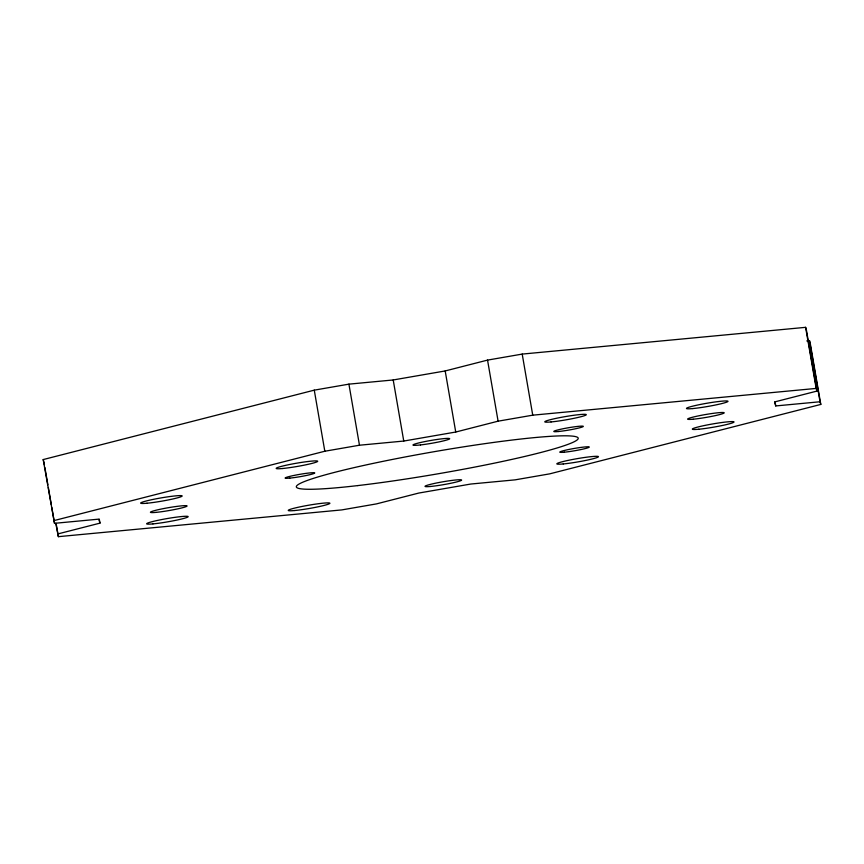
<?xml version="1.0" encoding="UTF-8"?>
<svg xmlns="http://www.w3.org/2000/svg" width="864" height="864" viewBox="0 0 864 864"><rect width="100%" height="100%" fill="white"/><g stroke="black" fill="none" stroke-linecap="round" stroke-linejoin="round"><path stroke-width="1.3" d="M57.607 533.995L99.965 523.141L98.809 519.145L54.518 523.325L43.2 459.572L314.269 390.15L348.916 384.145L393.206 379.966L445.187 370.948L487.544 360.104L522.202 354.089L805.615 327.337L806.393 330.005L816.944 391.09L774.587 401.944L775.742 405.94L820.033 401.76L820.8 404.428L549.731 473.85L515.084 479.855L470.794 484.034L418.813 493.052L376.456 503.896L341.798 509.911L58.385 536.663L55.782 523.368M53.752 520.657L324.821 451.235L359.467 445.219L403.758 441.05L455.738 432.032L498.096 421.178L532.742 415.174L816.167 388.422L816.944 391.09M806.792 340.934L809.482 340.675L810.248 343.343L820.8 404.428M43.2 459.572L43.718 461.354M809.482 340.675L820.033 401.76M805.615 327.337L816.167 388.422M775.051 401.954L775.742 405.94M522.202 354.089L532.742 415.174M487.544 360.104L498.096 421.178M445.187 370.948L455.738 432.032M393.206 379.966L403.758 441.05M348.916 384.145L359.467 445.219M314.269 390.15L324.821 451.235M99.274 519.156L99.965 523.141M56.095 523.379L58.385 536.663M43.967 462.24L44.431 464.897M44.885 467.554L47.876 484.812M48.33 487.469L51.311 504.727M51.775 507.384L54.518 523.325M155.995 512.374A18.652 1.469 -9.8 0 0 186.559 506.412A18.652 1.469 -9.8 0 0 163.544 508.583A18.652 1.469 -9.8 0 0 155.995 512.374M430.553 486.464A18.652 1.469 -9.8 0 0 461.117 480.503A18.652 1.469 -9.8 0 0 438.113 482.674A18.652 1.469 -9.8 0 0 430.553 486.464M420.487 444.928A18.652 1.469 -9.8 0 0 449.572 438.89A18.652 1.469 -9.8 0 0 423.814 441.796A18.652 1.469 -9.8 0 0 420.487 444.928M693.144 419.213A18.652 1.469 -9.8 0 0 723.708 413.251A18.652 1.469 -9.8 0 0 700.704 415.422A18.652 1.469 -9.8 0 0 693.144 419.213M564.397 452.185A14.926 1.166 -9.8 0 0 588.848 447.412A14.926 1.166 -9.8 0 0 570.434 449.15A14.926 1.166 -9.8 0 0 564.397 452.185M563.242 463.946A21.136 1.663 -9.8 0 0 597.888 457.175A21.136 1.663 -9.8 0 0 571.806 459.637A21.136 1.663 -9.8 0 0 563.242 463.946M551.081 421.934A21.136 1.663 -9.8 0 0 585.727 415.174A21.136 1.663 -9.8 0 0 559.645 417.636A21.136 1.663 -9.8 0 0 551.081 421.934M289.829 478.105A14.926 1.166 -9.8 0 0 314.28 473.332A14.926 1.166 -9.8 0 0 295.877 475.06A14.926 1.166 -9.8 0 0 289.829 478.105M558.403 431.514A14.926 1.166 -9.8 0 0 582.854 426.751A14.926 1.166 -9.8 0 0 564.451 428.479A14.926 1.166 -9.8 0 0 558.403 431.514M698.782 429.235A21.136 1.663 -9.8 0 0 733.417 422.474A21.136 1.663 -9.8 0 0 707.335 424.926A21.136 1.663 -9.8 0 0 698.782 429.235M357.75 485.59A143.014 11.221 -9.8 0 0 577.811 439.279A143.014 11.221 -9.8 0 0 376.261 462.748A143.014 11.221 -9.8 0 0 357.75 485.59M152.96 523.897A21.136 1.663 -9.8 0 0 187.596 517.136A21.136 1.663 -9.8 0 0 161.514 519.599A21.136 1.663 -9.8 0 0 152.96 523.897M294.667 510.527A21.136 1.663 -9.8 0 0 329.303 503.766A21.136 1.663 -9.8 0 0 303.232 506.218A21.136 1.663 -9.8 0 0 294.667 510.527M146.977 503.226A21.136 1.663 -9.8 0 0 181.613 496.465A21.136 1.663 -9.8 0 0 155.531 498.928A21.136 1.663 -9.8 0 0 146.977 503.226M282.506 468.515A21.136 1.663 -9.8 0 0 317.142 461.754A21.136 1.663 -9.8 0 0 291.071 464.216A21.136 1.663 -9.8 0 0 282.506 468.515M692.798 408.564A21.136 1.663 -9.8 0 0 727.434 401.803A21.136 1.663 -9.8 0 0 701.352 404.266A21.136 1.663 -9.8 0 0 692.798 408.564"/></g></svg>
